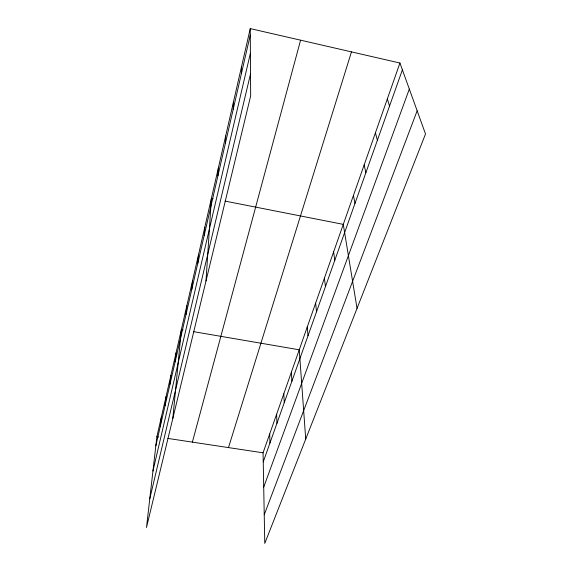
<?xml version="1.0" encoding="UTF-8"?>
<svg xmlns="http://www.w3.org/2000/svg" width="572" height="572" viewBox="0 0 572 572"><rect width="100%" height="100%" fill="white"/><g stroke="black" fill="none" stroke-linecap="round" stroke-linejoin="round"><path stroke-width="0.86" d="M241.484 73.295L241.584 66.445M233.183 109.402L233.412 102.188M225.339 143.529L225.675 136M217.911 175.826L218.347 168.025M205.999 280.988L211.397 198.405L213.106 198.741M204.19 235.5L204.79 227.263M197.84 263.12L198.513 254.712M191.792 289.411L192.535 280.852M186.036 314.457L186.829 305.777M172.808 418.482L181.388 329.565L183.112 329.858M175.139 361.84L176.033 352.967M169.984 384.262L170.921 375.318M165.058 405.698L166.03 396.696M160.339 426.197L161.347 417.152M250.243 28.6L156.864 436.758L146.489 527.506L250.665 95.946L250.243 28.6L399.935 63.027L425.511 133.97L264.772 543.4L263.07 452.824L399.935 63.027M155.827 445.831L250.286 35.028M152.939 471.063L250.4 53.239M149.771 498.777L250.529 73.859M192.378 442.127L300.586 40.176M228.485 447.59L351.473 51.88M263.242 461.897L402.388 69.827M263.713 487.115L409.323 89.068M264.235 514.771L417.152 110.782M156.864 436.758L158.558 437.015M167.889 438.424L263.07 452.824M193.443 331.631L299.242 349.799L305.727 439.089M225.068 201.094L343.286 224.374L357.035 308.394M387.344 98.892L389.525 106.056M375.432 132.811L377.377 140.297M364.149 164.943L365.873 172.701M353.446 195.424L354.976 203.417M333.612 251.909L334.792 260.289M324.41 278.135L325.432 286.658M315.63 303.139L316.516 311.79M307.25 326.998L308.008 335.757M291.363 372.25L291.892 381.166M283.826 393.722L284.255 402.695M276.612 414.264L276.948 423.287M269.698 433.948L269.948 443"/></g></svg>
